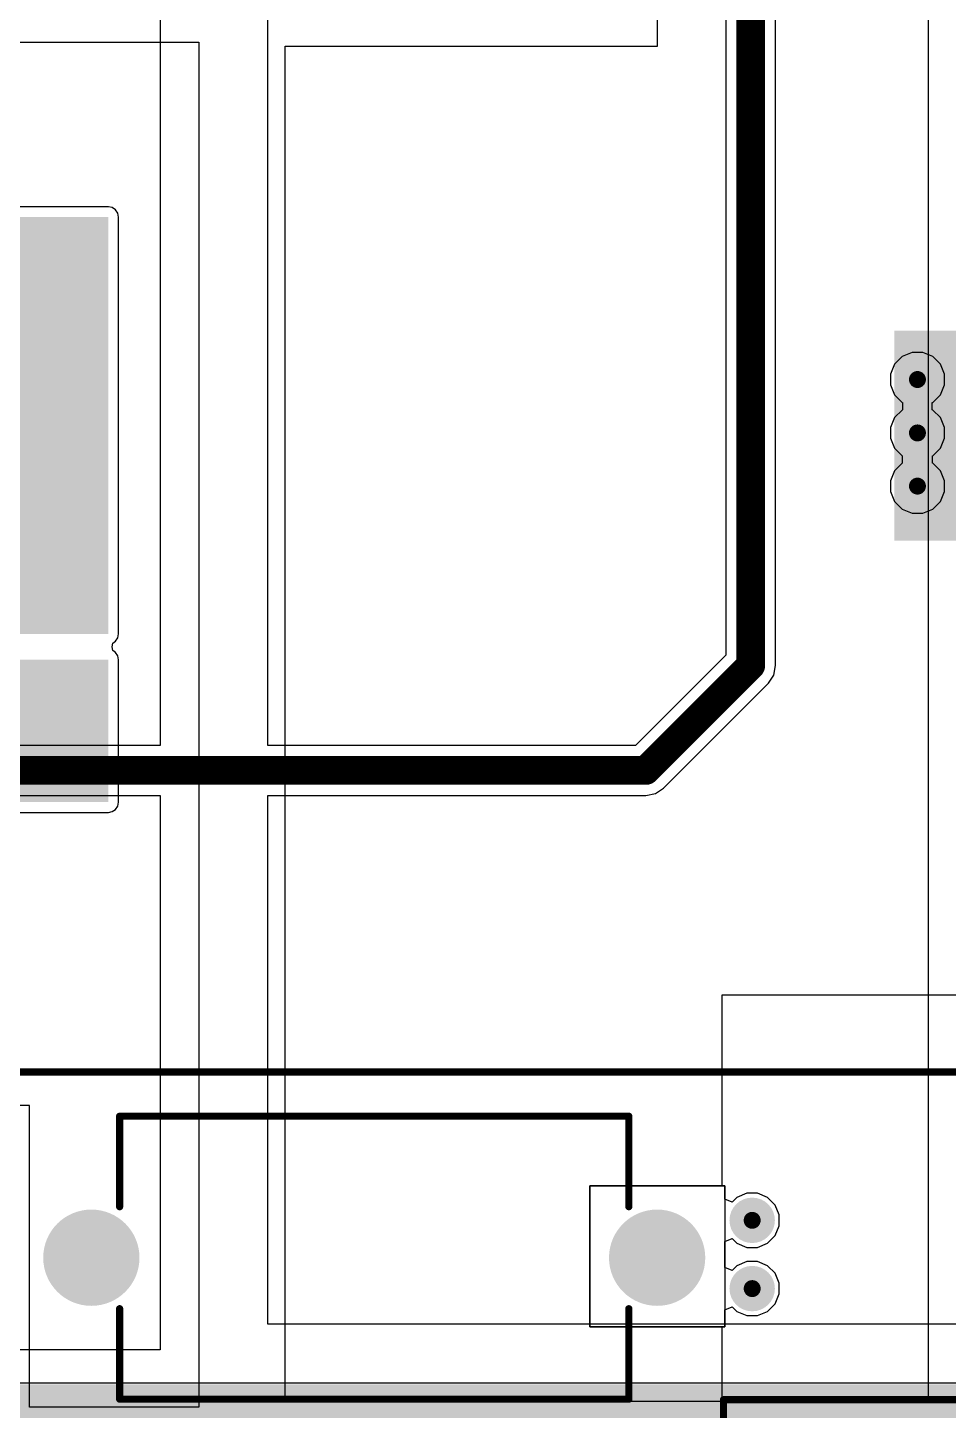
# Model space of a CAD drawing. Header units: millimetres. Extents: x 0 to 214, y 0 to 214.
# Drawn here: x 4.133 to 4.774, y 2.041 to 3.003 of the extents above; entities that cross this region are included whole.
import ezdxf

# ---------------------------------------------------------------- set-up
doc = ezdxf.new("R2010")
doc.units = ezdxf.units.MM
doc.header["$MEASUREMENT"] = 0
for name, color, linetype in [('BottomLayer', 5, 'Continuous'), ('BottomPaste', 16, 'Continuous'), ('BottomSolder', 6, 'Continuous'), ('MultiLayer', 9, 'Continuous'), ('PadHoleLayer', 156, 'Continuous'), ('TopLayer', 1, 'Continuous'), ('TopOverlay', 2, 'Continuous'), ('TopSolder', 216, 'Continuous'), ('ViaHoleLayer', 16, 'Continuous')]:
    doc.layers.add(name, color=color, linetype=linetype)

# ---------------------------------------------------------------- blocks, each defined once
blk = doc.blocks.new('760895631_6')
at = {"layer": 'TopOverlay', "const_width": 0.005}
blk.add_lwpolyline([(-0.85014, -0.82476), (0.84843, -0.82476)], dxfattribs=at)
blk = doc.blocks.new('NB90_12S_S_C_12')
at = {"layer": 'TopOverlay', "const_width": 0.005}
for points in [[(-0.43857, -0.71381), (-0.43857, -0.16931)], [(0.4237, -0.71383), (-0.43857, -0.71381)]]:
    blk.add_lwpolyline(points, dxfattribs=at)
at = {"layer": 'TopOverlay', "const_width": 0.0025}
blk.add_lwpolyline([(-0.43982, -0.71381, 1), (-0.43732, -0.71381, 1)], format="xyb", close=True, dxfattribs=at)
blk.add_lwpolyline([(-0.43982, -0.71381, 1), (-0.43732, -0.71381, 1)], format="xyb", close=True, dxfattribs=at)
blk = doc.blocks.new('DE1E3RA222MA4BN01F_93')
at = {"layer": 'BottomLayer'}
h = blk.add_hatch(color=5, dxfattribs=at)
edge = h.paths.add_edge_path()
edge.add_arc((-0.19685, 0), 0.031496, 0, 360)
h = blk.add_hatch(color=5, dxfattribs=at)
edge = h.paths.add_edge_path()
edge.add_arc((0.19685, 0), 0.031496, 0, 360)
at = {"layer": 'BottomSolder'}
h = blk.add_hatch(color=6, dxfattribs=at)
edge = h.paths.add_edge_path()
edge.add_arc((-0.19685, 0), 0.033496, 0, 360)
h = blk.add_hatch(color=6, dxfattribs=at)
edge = h.paths.add_edge_path()
edge.add_arc((0.19685, 0), 0.033496, 0, 360)
at = {"layer": 'MultiLayer'}
h = blk.add_hatch(color=9, dxfattribs=at)
edge = h.paths.add_edge_path()
edge.add_arc((-0.19685, 0), 0.031496, 0, 360)
h = blk.add_hatch(color=9, dxfattribs=at)
edge = h.paths.add_edge_path()
edge.add_arc((0.19685, 0), 0.031496, 0, 360)
at = {"layer": 'PadHoleLayer'}
h = blk.add_hatch(color=156, dxfattribs=at)
edge = h.paths.add_edge_path()
edge.add_arc((-0.196847, 0), 0.021654, 0, 360)
h = blk.add_hatch(color=156, dxfattribs=at)
edge = h.paths.add_edge_path()
edge.add_arc((0.196847, 0), 0.021654, 0, 360)
at = {"layer": 'TopLayer'}
h = blk.add_hatch(color=1, dxfattribs=at)
edge = h.paths.add_edge_path()
edge.add_arc((-0.19685, 0), 0.031496, 0, 360)
h = blk.add_hatch(color=1, dxfattribs=at)
edge = h.paths.add_edge_path()
edge.add_arc((0.19685, 0), 0.031496, 0, 360)
at = {"layer": 'TopSolder'}
h = blk.add_hatch(color=216, dxfattribs=at)
edge = h.paths.add_edge_path()
edge.add_arc((-0.19685, 0), 0.033496, 0, 360)
h = blk.add_hatch(color=216, dxfattribs=at)
edge = h.paths.add_edge_path()
edge.add_arc((0.19685, 0), 0.033496, 0, 360)
at = {"layer": 'TopOverlay', "const_width": 0.005}
for points in [[(-0.177166, 0.03549), (-0.177166, 0.098425)], [(-0.177166, 0.098425), (0.177165, 0.098425)], [(0.177165, 0.03549), (0.177165, 0.098425)], [(-0.177166, -0.098425), (-0.177166, -0.03549)], [(0.177165, -0.098425), (0.177165, -0.03549)], [(-0.177166, -0.098425), (0.177165, -0.098425)]]:
    blk.add_lwpolyline(points, dxfattribs=at)
at = {"layer": 'TopOverlay', "const_width": 0.0025}
for points in [[(-0.178416, 0.098425, 1), (-0.175916, 0.098425, 1)], [(-0.178416, 0.098425, 1), (-0.175916, 0.098425, 1)], [(0.175915, 0.098425, 1), (0.178415, 0.098425, 1)], [(0.175915, 0.098425, 1), (0.178415, 0.098425, 1)], [(-0.178416, 0.03549, 1), (-0.175916, 0.03549, 1)], [(0.175915, 0.03549, 1), (0.178415, 0.03549, 1)], [(-0.178416, -0.03549, 1), (-0.175916, -0.03549, 1)], [(0.175915, -0.03549, 1), (0.178415, -0.03549, 1)], [(-0.178416, -0.098425, 1), (-0.175916, -0.098425, 1)], [(-0.178416, -0.098425, 1), (-0.175916, -0.098425, 1)], [(0.175915, -0.098425, 1), (0.178415, -0.098425, 1)], [(0.175915, -0.098425, 1), (0.178415, -0.098425, 1)]]:
    blk.add_lwpolyline(points, format="xyb", close=True, dxfattribs=at)
blk = doc.blocks.new('TO_263_B_171')
at = {"layer": 'BottomLayer'}
for points in [[(-0.14094, 0.28504), (-0.05906, 0.28504), (-0.05906, 0.13504), (-0.14094, 0.13504)], [(0.05906, 0.28504), (0.14094, 0.28504), (0.14094, 0.13504), (0.05906, 0.13504)], [(-0.225, -0.03504), (0.225, -0.03504), (0.225, -0.38504), (-0.225, -0.38504)]]:
    blk.add_hatch(color=5, dxfattribs=at).paths.add_polyline_path(points)
at = {"layer": 'BottomPaste'}
for points in [[(-0.14094, 0.28504), (-0.05906, 0.28504), (-0.05906, 0.13504), (-0.14094, 0.13504)], [(0.05906, 0.28504), (0.14094, 0.28504), (0.14094, 0.13504), (0.05906, 0.13504)], [(-0.225, -0.03504), (0.225, -0.03504), (0.225, -0.38504), (-0.225, -0.38504)]]:
    blk.add_hatch(color=16, dxfattribs=at).paths.add_polyline_path(points)
at = {"layer": 'BottomSolder'}
for points in [[(-0.14494, 0.28904), (-0.05506, 0.28904), (-0.05506, 0.13104), (-0.14494, 0.13104)], [(0.05506, 0.28904), (0.14494, 0.28904), (0.14494, 0.13104), (0.05506, 0.13104)], [(-0.229, -0.03104), (0.229, -0.03104), (0.229, -0.38904), (-0.229, -0.38904)]]:
    blk.add_hatch(color=6, dxfattribs=at).paths.add_polyline_path(points)
blk = doc.blocks.new('SOD_323_B_192')
at = {"layer": 'BottomLayer'}
for points in [[(-0.02953, -0.01772), (-0.06102, -0.01772), (-0.06102, 0.01772), (-0.02953, 0.01772)], [(0.06102, -0.01772), (0.02953, -0.01772), (0.02953, 0.01772), (0.06102, 0.01772)]]:
    blk.add_hatch(color=5, dxfattribs=at).paths.add_polyline_path(points)
at = {"layer": 'BottomPaste'}
for points in [[(-0.02953, -0.01772), (-0.06102, -0.01772), (-0.06102, 0.01772), (-0.02953, 0.01772)], [(0.06102, -0.01772), (0.02953, -0.01772), (0.02953, 0.01772), (0.06102, 0.01772)]]:
    blk.add_hatch(color=16, dxfattribs=at).paths.add_polyline_path(points)
at = {"layer": 'BottomSolder'}
for points in [[(-0.02736, -0.01988), (-0.06319, -0.01988), (-0.06319, 0.01988), (-0.02736, 0.01988)], [(0.06319, -0.01988), (0.02736, -0.01988), (0.02736, 0.01988), (0.06319, 0.01988)]]:
    blk.add_hatch(color=6, dxfattribs=at).paths.add_polyline_path(points)

msp = doc.modelspace()

# ---------------------------------------------------------------- hatches: boundary and pattern name
at = {"layer": 'BottomLayer'}
for points in [[(4.054, 2.581), (4.189, 2.581), (4.189, 2.871), (4.054, 2.871)], [(4.736, 2.64584), (4.98, 2.64584), (4.98, 2.792), (4.736, 2.792)], [(4.074, 2.464), (4.189, 2.464), (4.189, 2.563), (4.074, 2.563)]]:
    msp.add_hatch(color=5, dxfattribs=at).paths.add_polyline_path(points)
h = msp.add_hatch(color=5, dxfattribs=at)
edge = h.paths.add_edge_path()
edge.add_arc((4.752, 2.758), 0.01181, 0, 360)
h = msp.add_hatch(color=5, dxfattribs=at)
edge = h.paths.add_edge_path()
edge.add_arc((4.752, 2.72083), 0.01181, 0, 360)
h = msp.add_hatch(color=5, dxfattribs=at)
edge = h.paths.add_edge_path()
edge.add_arc((4.752, 2.68383), 0.01181, 0, 360)
h = msp.add_hatch(color=5, dxfattribs=at)
edge = h.paths.add_edge_path()
edge.add_arc((4.637, 2.173), 0.01181, 0, 360)
h = msp.add_hatch(color=5, dxfattribs=at)
edge = h.paths.add_edge_path()
edge.add_arc((4.637, 2.12551), 0.01181, 0, 360)
at = {"layer": 'BottomSolder'}
h = msp.add_hatch(color=6, dxfattribs=at)
edge = h.paths.add_edge_path()
edge.add_arc((4.752, 2.758), 0.01581, 0, 360)
h = msp.add_hatch(color=6, dxfattribs=at)
edge = h.paths.add_edge_path()
edge.add_arc((4.752, 2.72083), 0.01581, 0, 360)
h = msp.add_hatch(color=6, dxfattribs=at)
edge = h.paths.add_edge_path()
edge.add_arc((4.752, 2.68383), 0.01581, 0, 360)
h = msp.add_hatch(color=6, dxfattribs=at)
edge = h.paths.add_edge_path()
edge.add_arc((4.637, 2.173), 0.01581, 0, 360)
h = msp.add_hatch(color=6, dxfattribs=at)
edge = h.paths.add_edge_path()
edge.add_arc((4.637, 2.12551), 0.01581, 0, 360)
msp.add_hatch(color=6, dxfattribs=at).paths.add_polyline_path([(3.696, 1.471), (5.885, 1.471), (5.885, 2.059), (3.696, 2.059)])
at = {"layer": 'TopLayer'}
h = msp.add_hatch(color=1, dxfattribs=at)
edge = h.paths.add_edge_path()
edge.add_arc((4.752, 2.758), 0.01181, 0, 360)
h = msp.add_hatch(color=1, dxfattribs=at)
edge = h.paths.add_edge_path()
edge.add_arc((4.752, 2.72083), 0.01181, 0, 360)
h = msp.add_hatch(color=1, dxfattribs=at)
edge = h.paths.add_edge_path()
edge.add_arc((4.752, 2.68383), 0.01181, 0, 360)
h = msp.add_hatch(color=1, dxfattribs=at)
edge = h.paths.add_edge_path()
edge.add_arc((4.637, 2.173), 0.01181, 0, 360)
h = msp.add_hatch(color=1, dxfattribs=at)
edge = h.paths.add_edge_path()
edge.add_arc((4.637, 2.12551), 0.01181, 0, 360)
at = {"layer": 'TopSolder'}
h = msp.add_hatch(color=216, dxfattribs=at)
edge = h.paths.add_edge_path()
edge.add_arc((4.752, 2.758), 0.01581, 0, 360)
h = msp.add_hatch(color=216, dxfattribs=at)
edge = h.paths.add_edge_path()
edge.add_arc((4.752, 2.72083), 0.01581, 0, 360)
h = msp.add_hatch(color=216, dxfattribs=at)
edge = h.paths.add_edge_path()
edge.add_arc((4.752, 2.68383), 0.01581, 0, 360)
h = msp.add_hatch(color=216, dxfattribs=at)
edge = h.paths.add_edge_path()
edge.add_arc((4.637, 2.173), 0.01581, 0, 360)
h = msp.add_hatch(color=216, dxfattribs=at)
edge = h.paths.add_edge_path()
edge.add_arc((4.637, 2.12551), 0.01581, 0, 360)
msp.add_hatch(color=216, dxfattribs=at).paths.add_polyline_path([(3.696, 1.471), (5.885, 1.471), (5.885, 2.059), (3.696, 2.059)])
at = {"layer": 'ViaHoleLayer'}
h = msp.add_hatch(color=16, dxfattribs=at)
edge = h.paths.add_edge_path()
edge.add_arc((4.752, 2.758), 0.00591, 0, 360)
h = msp.add_hatch(color=16, dxfattribs=at)
edge = h.paths.add_edge_path()
edge.add_arc((4.752, 2.72083), 0.00591, 0, 360)
h = msp.add_hatch(color=16, dxfattribs=at)
edge = h.paths.add_edge_path()
edge.add_arc((4.752, 2.68383), 0.00591, 0, 360)
h = msp.add_hatch(color=16, dxfattribs=at)
edge = h.paths.add_edge_path()
edge.add_arc((4.637, 2.173), 0.00591, 0, 360)
h = msp.add_hatch(color=16, dxfattribs=at)
edge = h.paths.add_edge_path()
edge.add_arc((4.637, 2.12551), 0.00591, 0, 360)

# ---------------------------------------------------------------- linework, layer by layer
at = {"layer": 'BottomLayer'}
for p, q in [((4.571, 2.99), (4.571, 3.541)), ((4.7595, 3.541), (4.7595, 2.6485)), ((3.623, 2.99261), (4.252, 2.99261)), ((4.252, 2.99261), (4.252, 2.043)), ((4.312, 2.047), (4.312, 2.99)), ((4.312, 2.99), (4.571, 2.99)), ((4.189, 2.87814), (4.054, 2.87814)), ((4.19173, 2.87759), (4.189, 2.87814)), ((4.19405, 2.87605), (4.19173, 2.87759)), ((4.19559, 2.87373), (4.19405, 2.87605)), ((4.19614, 2.871), (4.19559, 2.87373)), ((4.19614, 2.581), (4.19614, 2.871)), ((4.7595, 2.6485), (4.7595, 2.047)), ((4.19405, 2.57595), (4.19559, 2.57827)), ((4.19559, 2.57827), (4.19614, 2.581)), ((4.19175, 2.572), (4.19206, 2.57463)), ((4.19206, 2.56937), (4.19175, 2.572)), ((4.19206, 2.57463), (4.19405, 2.57595)), ((4.19405, 2.56805), (4.19206, 2.56937)), ((4.19559, 2.56573), (4.19405, 2.56805)), ((4.19614, 2.563), (4.19559, 2.56573)), ((4.19614, 2.464), (4.19614, 2.563)), ((4.19559, 2.46127), (4.19614, 2.464)), ((4.074, 2.45686), (4.189, 2.45686)), ((4.189, 2.45686), (4.19173, 2.45741)), ((4.19173, 2.45741), (4.19405, 2.45895)), ((4.19405, 2.45895), (4.19559, 2.46127)), ((4.616, 2.197), (4.616, 2.33)), ((4.616, 2.33), (5.1555, 2.33)), ((4.134, 2.253), (3.679, 2.253)), ((4.134, 2.043), (4.134, 2.253)), ((4.524, 2.099), (4.524, 2.197)), ((4.524, 2.197), (4.618, 2.197)), ((4.618, 2.197), (4.524, 2.197)), ((4.524, 2.197), (4.524, 2.099)), ((4.618, 2.197), (4.616, 2.197)), ((4.618, 2.197), (4.618, 2.099)), ((4.618, 2.18767), (4.618, 2.197)), ((4.618, 2.18767), (4.618, 2.197)), ((4.623, 2.1856), (4.618, 2.18767)), ((4.623, 2.1856), (4.618, 2.18767)), ((4.62634, 2.18895), (4.623, 2.1856)), ((4.62634, 2.18895), (4.623, 2.1856)), ((4.63326, 2.19181), (4.62634, 2.18895)), ((4.63326, 2.19181), (4.62634, 2.18895)), ((4.64074, 2.19181), (4.63326, 2.19181)), ((4.64074, 2.19181), (4.63326, 2.19181)), ((4.64766, 2.18895), (4.64074, 2.19181)), ((4.64766, 2.18895), (4.64074, 2.19181)), ((4.65295, 2.18366), (4.64766, 2.18895)), ((4.65295, 2.18366), (4.64766, 2.18895)), ((4.65581, 2.17674), (4.65295, 2.18366)), ((4.65581, 2.17674), (4.65295, 2.18366)), ((4.65581, 2.16926), (4.65581, 2.17674)), ((4.65581, 2.16926), (4.65581, 2.17674)), ((4.65295, 2.16234), (4.65581, 2.16926)), ((4.65295, 2.16234), (4.65581, 2.16926)), ((4.618, 2.15833), (4.623, 2.1604)), ((4.618, 2.15833), (4.623, 2.1604)), ((4.618, 2.14019), (4.618, 2.15833)), ((4.618, 2.14019), (4.618, 2.15833)), ((4.623, 2.1604), (4.62634, 2.15705)), ((4.623, 2.1604), (4.62634, 2.15705)), ((4.62634, 2.15705), (4.63326, 2.15419)), ((4.62634, 2.15705), (4.63326, 2.15419)), ((4.64074, 2.15419), (4.64766, 2.15705)), ((4.64074, 2.15419), (4.64766, 2.15705)), ((4.64766, 2.15705), (4.65295, 2.16234)), ((4.64766, 2.15705), (4.65295, 2.16234)), ((4.63326, 2.15419), (4.64074, 2.15419)), ((4.63326, 2.15419), (4.64074, 2.15419)), ((4.623, 2.13812), (4.618, 2.14019)), ((4.623, 2.13812), (4.618, 2.14019)), ((4.62634, 2.14146), (4.623, 2.13812)), ((4.62634, 2.14146), (4.623, 2.13812)), ((4.63326, 2.14432), (4.62634, 2.14146)), ((4.63326, 2.14432), (4.62634, 2.14146)), ((4.64074, 2.14432), (4.63326, 2.14432)), ((4.64074, 2.14432), (4.63326, 2.14432)), ((4.64766, 2.14146), (4.64074, 2.14432)), ((4.64766, 2.14146), (4.64074, 2.14432)), ((4.65295, 2.13617), (4.64766, 2.14146)), ((4.65295, 2.13617), (4.64766, 2.14146)), ((4.65581, 2.12926), (4.65295, 2.13617)), ((4.65581, 2.12926), (4.65295, 2.13617)), ((4.65581, 2.12177), (4.65581, 2.12926)), ((4.65581, 2.12177), (4.65581, 2.12926)), ((4.65295, 2.11486), (4.65581, 2.12177)), ((4.65295, 2.11486), (4.65581, 2.12177)), ((4.618, 2.11084), (4.623, 2.11291)), ((4.618, 2.11084), (4.623, 2.11291)), ((4.618, 2.099), (4.618, 2.11084)), ((4.618, 2.099), (4.618, 2.11084)), ((4.623, 2.11291), (4.62634, 2.10957)), ((4.623, 2.11291), (4.62634, 2.10957)), ((4.62634, 2.10957), (4.63326, 2.1067)), ((4.62634, 2.10957), (4.63326, 2.1067)), ((4.64074, 2.1067), (4.64766, 2.10957)), ((4.64074, 2.1067), (4.64766, 2.10957)), ((4.64766, 2.10957), (4.65295, 2.11486)), ((4.64766, 2.10957), (4.65295, 2.11486)), ((4.618, 2.099), (4.524, 2.099)), ((4.524, 2.099), (4.618, 2.099)), ((4.616, 2.047), (4.616, 2.099)), ((4.616, 2.099), (4.618, 2.099)), ((4.63326, 2.1067), (4.64074, 2.1067)), ((4.63326, 2.1067), (4.64074, 2.1067)), ((4.252, 2.043), (4.134, 2.043)), ((4.7595, 2.047), (4.312, 2.047)), ((4.974, 2.047), (4.616, 2.047))]:
    msp.add_line(p, q, dxfattribs=at)
at = {"layer": 'TopLayer'}
for p, q in [((4.225, 3.923), (4.225, 2.50333)), ((4.3, 2.50333), (4.3, 3.923)), ((4.61867, 3.58569), (4.61867, 2.56618)), ((4.65333, 2.559), (4.65333, 3.58569)), ((4.74134, 2.77395), (4.73605, 2.76866)), ((4.74826, 2.77681), (4.74134, 2.77395)), ((4.75574, 2.77681), (4.74826, 2.77681)), ((4.76266, 2.77395), (4.75574, 2.77681)), ((4.76795, 2.76866), (4.76266, 2.77395)), ((4.73605, 2.76866), (4.73319, 2.76174)), ((4.73319, 2.76174), (4.73319, 2.75426)), ((4.77081, 2.76174), (4.76795, 2.76866)), ((4.77081, 2.75426), (4.77081, 2.76174)), ((4.73319, 2.75426), (4.73605, 2.74734)), ((4.76795, 2.74734), (4.77081, 2.75426)), ((4.73605, 2.74734), (4.74134, 2.74205)), ((4.74134, 2.74205), (4.74167, 2.74192)), ((4.74167, 2.74192), (4.74167, 2.73692)), ((4.76233, 2.74192), (4.76266, 2.74205)), ((4.76233, 2.73692), (4.76233, 2.74192)), ((4.76266, 2.74205), (4.76795, 2.74734)), ((4.74134, 2.73678), (4.73605, 2.73149)), ((4.74167, 2.73692), (4.74134, 2.73678)), ((4.76266, 2.73678), (4.76233, 2.73692)), ((4.76795, 2.73149), (4.76266, 2.73678)), ((4.73605, 2.73149), (4.73319, 2.72458)), ((4.73319, 2.72458), (4.73319, 2.71709)), ((4.77081, 2.72458), (4.76795, 2.73149)), ((4.77081, 2.71709), (4.77081, 2.72458)), ((4.73319, 2.71709), (4.73605, 2.71018)), ((4.76795, 2.71018), (4.77081, 2.71709)), ((4.73605, 2.71018), (4.74134, 2.70489)), ((4.74134, 2.70489), (4.74147, 2.70483)), ((4.74147, 2.70483), (4.74147, 2.69983)), ((4.76253, 2.70483), (4.76266, 2.70489)), ((4.76253, 2.69983), (4.76253, 2.70483)), ((4.76266, 2.70489), (4.76795, 2.71018)), ((4.73605, 2.69449), (4.73319, 2.68758)), ((4.74134, 2.69978), (4.73605, 2.69449)), ((4.74147, 2.69983), (4.74134, 2.69978)), ((4.76266, 2.69978), (4.76253, 2.69983)), ((4.76795, 2.69449), (4.76266, 2.69978)), ((4.77081, 2.68758), (4.76795, 2.69449)), ((4.73319, 2.68758), (4.73319, 2.68009)), ((4.77081, 2.68009), (4.77081, 2.68758)), ((4.73319, 2.68009), (4.73605, 2.67318)), ((4.76795, 2.67318), (4.77081, 2.68009)), ((4.73605, 2.67318), (4.74134, 2.66789)), ((4.74134, 2.66789), (4.74826, 2.66502)), ((4.74826, 2.66502), (4.75574, 2.66502)), ((4.75574, 2.66502), (4.76266, 2.66789)), ((4.76266, 2.66789), (4.76795, 2.67318)), ((4.61867, 2.56618), (4.55582, 2.50333)), ((4.65201, 2.55237), (4.65333, 2.559)), ((4.64826, 2.54674), (4.65201, 2.55237)), ((4.57526, 2.47374), (4.64826, 2.54674)), ((4.225, 2.50333), (3.27094, 2.50333)), ((4.55582, 2.50333), (4.3, 2.50333)), ((4.56963, 2.46999), (4.57526, 2.47374)), ((3.71613, 2.46867), (4.225, 2.46867)), ((4.225, 2.46867), (4.225, 2.083)), ((4.3, 2.10077), (4.3, 2.46867)), ((4.3, 2.46867), (4.563, 2.46867)), ((4.563, 2.46867), (4.56963, 2.46999)), ((4.99617, 2.10077), (4.3, 2.10077)), ((4.225, 2.083), (4.123, 2.083)), ((3.69614, 2.06), (5.894, 2.06))]:
    msp.add_line(p, q, dxfattribs=at)
at = {"layer": 'TopLayer', "const_width": 0.02}
for points in [[(4.636, 2.559), (4.636, 3.593)], [(4.563, 2.486), (4.636, 2.559)], [(3.16715, 2.486), (4.563, 2.486)]]:
    msp.add_lwpolyline(points, dxfattribs=at)
at = {"layer": 'TopLayer', "const_width": 0.01}
for points in [[(4.631, 2.559, 1), (4.641, 2.559, 1)], [(4.631, 2.559, 1), (4.641, 2.559, 1)], [(4.558, 2.486, 1), (4.568, 2.486, 1)], [(4.558, 2.486, 1), (4.568, 2.486, 1)]]:
    msp.add_lwpolyline(points, format="xyb", close=True, dxfattribs=at)

# ---------------------------------------------------------------- block references
for name, p in [('760895631_6', (4.39766, 3.10096)), ('DE1E3RA222MA4BN01F_93', (4.374, 2.147))]:
    msp.add_blockref(name, p)
for name, p, rotation in [('TO_263_B_171', (3.999, 2.98504), 180), ('SOD_323_B_192', (4.159, 2.55472), 90), ('NB90_12S_S_C_12', (5.33081, 1.60961), 270)]:
    msp.add_blockref(name, p, dxfattribs=dict(rotation=rotation))

doc.saveas('drawing.dxf')
